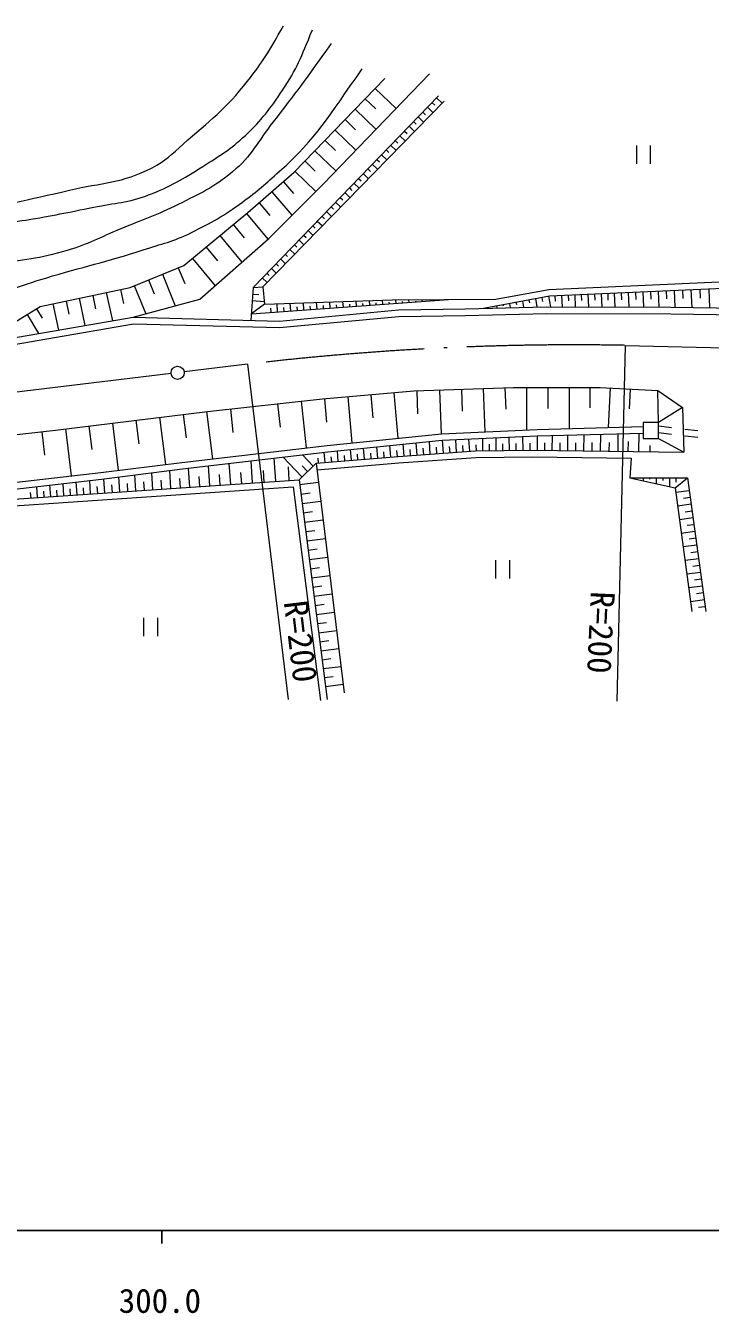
# Model space of a CAD drawing. Units: millimetres, scale not verified. Extents: x -145728 to 680000, y 20000 to 380000.
# Drawn here: x 357675 to 409562, y 198715 to 296366 of the extents above; entities that cross this region are included whole.
import ezdxf
from ezdxf.enums import TextEntityAlignment as Align

# ---------------------------------------------------------------- set-up
doc = ezdxf.new("R2010")
doc.units = ezdxf.units.MM
doc.header["$LTSCALE"] = 1000
doc.linetypes.add('LONG_DASHED_DOTTED', pattern=[15.25, 12, -1.5, 0.25, -1.5])
for name, color, linetype, lineweight in [('M-BGD', 7, 'Continuous', 13), ('M-BMK', 7, 'LONG_DASHED_DOTTED', 13), ('M-TTL-BAND', 7, 'Continuous', 25)]:
    doc.layers.add(name, color=color, linetype=linetype, lineweight=lineweight)
doc.styles.add('ＭＳ ゴシック', font='')
doc.styles.get('ＭＳ ゴシック').set_extended_font_data('MS Gothic')

msp = doc.modelspace()

# ---------------------------------------------------------------- linework, layer by layer
at = {"layer": 'M-BGD'}
for p, q in [((384174, 291610), (385751, 290085)), ((382649, 290032), (384226, 288508)), ((383411, 290821), (384200, 290059)), ((388117, 290180), (388535, 289776)), ((388465, 290540), (388674, 290337)), ((388812, 290899), (389233, 290492)), ((381887, 289244), (382675, 288482)), ((387074, 289102), (387281, 288902)), ((387422, 289461), (387837, 289060)), ((387770, 289821), (387977, 289620)), ((381124, 288455), (382702, 286931)), ((386379, 288383), (386584, 288185)), ((386727, 288743), (387139, 288343)), ((380362, 287667), (381151, 286905)), ((385336, 287305), (385743, 286911)), ((385684, 287665), (385887, 287468)), ((386031, 288024), (386441, 287627)), ((403960, 287288), (403960, 285888)), ((405010, 287288), (405010, 285888)), ((379600, 286878), (381177, 285354)), ((384293, 286227), (384494, 286033)), ((384641, 286587), (385045, 286195)), ((384988, 286946), (385191, 286750)), ((378085, 285311), (379652, 283797)), ((378843, 286095), (379626, 285337)), ((383250, 285149), (383649, 284763)), ((383598, 285508), (383797, 285315)), ((383945, 285868), (384347, 285479)), ((377203, 284538), (377971, 283651)), ((382555, 284430), (382951, 284047)), ((382902, 284790), (383101, 284598)), ((376316, 283770), (377851, 281996)), ((381512, 283352), (381707, 283163)), ((381860, 283712), (382253, 283331)), ((382207, 284071), (382404, 283881)), ((375359, 282942), (376187, 281985)), ((380469, 282274), (380857, 281899)), ((380817, 282634), (381011, 282446)), ((381164, 282993), (381555, 282615)), ((373393, 281282), (374228, 280274)), ((374400, 282117), (376016, 280169)), ((379774, 281555), (380159, 281183)), ((380121, 281915), (380314, 281728)), ((372386, 280446), (374056, 278432)), ((378731, 280477), (378921, 280294)), ((379078, 280837), (379461, 280467)), ((379426, 281196), (379617, 281011)), ((371344, 279583), (372208, 278541)), ((377688, 279399), (378065, 279034)), ((378035, 279759), (378224, 279576)), ((378383, 280118), (378763, 279750)), ((370303, 278719), (372030, 276636)), ((376645, 278321), (376831, 278141)), ((376992, 278681), (377367, 278318)), ((377340, 279040), (377527, 278859)), ((368033, 277521), (369012, 275120)), ((369234, 278010), (369723, 276810)), ((375950, 277602), (376134, 277424)), ((376297, 277962), (376669, 277602)), ((364852, 276367), (365081, 275296)), ((365905, 276653), (366773, 274525)), ((366969, 277087), (367403, 276023)), ((374907, 276524), (375657, 276564)), ((375602, 277243), (375971, 276886)), ((408772, 276381), (408802, 275705)), ((409448, 276412), (409513, 274978)), ((360729, 275485), (360941, 274493)), ((361721, 275697), (362162, 273636)), ((362751, 275917), (362972, 274887)), ((363782, 276138), (364240, 273997)), ((374777, 274521), (389733, 275598)), ((374842, 275519), (375757, 275460)), ((374874, 276018), (375332, 275988)), ((379758, 274880), (379722, 275389)), ((380756, 274952), (380722, 275422)), ((381753, 275024), (381722, 275454)), ((382751, 275095), (382722, 275487)), ((383748, 275167), (383723, 275519)), ((384746, 275239), (384723, 275552)), ((385244, 275275), (385235, 275409)), ((385743, 275311), (385724, 275578)), ((386242, 275347), (386234, 275447)), ((386740, 275383), (386726, 275583)), ((387239, 275419), (387234, 275485)), ((387738, 275455), (387728, 275588)), ((394834, 275393), (394864, 275235)), ((395326, 275484), (395414, 275010)), ((395817, 275576), (395861, 275339)), ((396309, 275667), (396427, 275035)), ((396800, 275759), (396859, 275443)), ((397292, 275851), (397441, 275052)), ((397790, 275887), (397808, 275481)), ((398289, 275909), (398328, 275049)), ((398789, 275932), (398808, 275501)), ((399288, 275954), (399329, 275046)), ((399788, 275977), (399808, 275522)), ((400287, 275999), (400330, 275042)), ((400787, 276022), (400808, 275543)), ((401286, 276044), (401332, 275039)), ((401789, 276067), (401811, 275564)), ((402291, 276089), (402339, 275036)), ((402818, 276113), (402842, 275586)), ((403345, 276137), (403394, 275033)), ((403897, 276162), (403922, 275610)), ((404449, 276187), (404501, 275029)), ((405028, 276213), (405054, 275634)), ((405607, 276239), (405661, 275025)), ((406213, 276266), (406241, 275659)), ((406820, 276293), (406878, 275018)), ((407458, 276322), (407487, 275684)), ((408096, 276351), (408157, 274999)), ((357773, 274456), (358652, 273027)), ((358487, 274896), (358927, 274182)), ((359737, 275273), (360161, 273289)), ((375775, 275261), (374777, 274521)), ((376267, 274628), (376245, 274942)), ((376766, 274664), (376721, 275292)), ((377265, 274700), (377244, 274994)), ((377764, 274736), (377721, 275324)), ((378262, 274772), (378243, 275047)), ((378761, 274808), (378721, 275357)), ((379260, 274844), (379241, 275099)), ((380257, 274916), (380240, 275151)), ((381255, 274988), (381239, 275203)), ((382252, 275059), (382238, 275255)), ((383249, 275131), (383237, 275307)), ((384247, 275203), (384236, 275360)), ((393360, 275118), (393389, 274960)), ((393851, 275210), (393866, 275131)), ((394343, 275301), (394402, 274985)), ((403108, 272125), (402472, 245146)), ((374485, 270691), (377576, 245253)), ((387309, 268674), (387371, 266944)), ((389039, 268736), (389159, 265420)), ((390697, 268796), (390757, 267138)), ((392355, 268856), (392474, 265572)), ((393997, 268916), (394057, 267274)), ((395640, 268939), (395640, 265715)), ((397252, 268939), (397252, 267327)), ((398864, 268939), (398864, 265814)), ((400427, 268939), (400427, 267377)), ((401988, 268896), (401821, 265892)), ((403490, 268812), (403406, 267310)), ((376764, 267691), (376956, 265909)), ((378546, 267884), (378927, 264350)), ((380313, 268072), (380468, 266301)), ((382084, 268227), (382391, 264727)), ((383834, 268381), (383987, 266631)), ((385584, 268534), (385886, 265085)), ((367817, 266667), (368260, 263096)), ((369602, 266888), (369824, 265103)), ((371388, 267110), (371833, 263523)), ((373185, 267305), (373379, 265508)), ((360682, 265782), (361123, 262224)), ((362461, 266003), (362682, 264224)), ((364240, 266223), (364684, 262647)), ((366028, 266445), (366250, 264657)), ((405639, 266010), (406632, 265892)), ((407625, 265774), (408618, 265656)), ((358901, 265573), (359102, 263792)), ((387346, 263807), (387280, 264725)), ((388343, 263878), (388275, 264827)), ((389341, 263950), (389271, 264927)), ((390338, 264021), (390270, 264972)), ((391336, 264093), (391269, 265017)), ((392334, 264131), (392324, 265065)), ((393334, 264141), (393324, 265110)), ((393836, 264147), (393830, 264648)), ((394337, 264152), (394326, 265155)), ((394857, 264158), (394851, 264677)), ((395376, 264163), (395365, 265202)), ((395918, 264169), (395912, 264712)), ((396461, 264167), (396474, 265252)), ((397025, 264160), (397032, 264724)), ((397589, 264153), (397603, 265281)), ((398175, 264146), (398183, 264733)), ((398762, 264139), (398776, 265312)), ((399372, 264131), (399380, 264741)), ((399982, 264124), (399997, 265344)), ((400617, 264116), (400624, 264750)), ((401251, 264108), (401266, 265377)), ((401911, 264100), (401919, 264760)), ((402570, 264092), (402587, 265412)), ((403347, 264083), (403357, 264843)), ((404146, 264073), (404163, 265453)), ((405639, 265506), (406632, 265388)), ((405639, 265062), (407570, 264031)), ((407625, 265270), (408618, 265152)), ((379462, 262957), (378648, 263814)), ((380369, 263240), (380305, 264007)), ((380867, 263281), (380834, 263676)), ((381365, 263323), (381299, 264113)), ((381864, 263365), (381830, 263769)), ((382362, 263406), (382294, 264215)), ((382860, 263448), (382826, 263861)), ((383358, 263490), (383289, 264316)), ((383857, 263532), (383821, 263954)), ((384355, 263573), (384284, 264418)), ((384853, 263615), (384817, 264047)), ((385351, 263657), (385279, 264520)), ((385850, 263699), (385813, 264142)), ((386348, 263735), (386285, 264623)), ((386847, 263771), (386814, 264230)), ((387845, 263842), (387811, 264317)), ((388842, 263914), (388807, 264403)), ((389839, 263986), (389805, 264461)), ((390837, 264057), (390804, 264519)), ((391834, 264125), (391829, 264592)), ((392834, 264136), (392829, 264620)), ((405010, 264062), (405015, 264535)), ((370116, 261370), (370017, 262808)), ((371626, 261473), (371522, 262983)), ((373211, 261582), (373102, 263168)), ((374875, 261697), (374761, 263361)), ((376622, 261817), (376502, 263564)), ((378605, 262143), (377181, 263643)), ((377654, 261888), (377583, 262919)), ((379033, 262550), (378626, 262978)), ((379871, 263198), (379839, 263581)), ((361564, 260782), (361497, 261763)), ((362593, 260852), (362522, 261881)), ((363673, 260927), (363599, 262007)), ((364818, 261005), (364739, 262150)), ((366030, 261089), (365947, 262301)), ((366673, 261133), (366629, 261775)), ((367315, 261177), (367227, 262462)), ((367996, 261224), (367949, 261905)), ((368677, 261271), (368584, 262632)), ((369396, 261320), (369347, 262039)), ((370871, 261421), (370819, 262176)), ((372418, 261528), (372364, 262320)), ((374043, 261639), (373986, 262472)), ((375749, 261757), (375689, 262630)), ((378437, 261564), (379876, 261748)), ((404466, 262087), (404466, 261865)), ((404966, 262087), (404966, 261976)), ((405466, 262087), (405466, 261644)), ((405966, 262087), (405966, 261865)), ((406466, 262087), (406466, 261423)), ((406898, 261327), (407839, 262087)), ((406966, 262087), (406966, 261755)), ((358072, 260542), (358043, 260964)), ((358571, 260576), (358513, 261420)), ((359070, 260610), (359039, 261055)), ((359569, 260645), (359508, 261535)), ((360068, 260679), (360035, 261147)), ((360566, 260713), (360502, 261649)), ((361065, 260747), (361032, 261238)), ((362078, 260817), (362043, 261331)), ((363133, 260890), (363096, 261430)), ((364245, 260966), (364206, 261538)), ((365424, 261047), (365382, 261653)), ((378528, 260849), (379244, 260940)), ((407976, 261096), (406949, 260955)), ((378619, 260133), (380051, 260316)), ((408117, 260069), (407088, 259927)), ((408047, 260582), (407533, 260512)), ((378710, 259421), (379422, 259512)), ((378801, 258710), (380224, 258891)), ((408259, 259040), (407228, 258898)), ((408188, 259554), (407674, 259483)), ((378891, 258002), (379599, 258092)), ((408401, 258009), (407368, 257867)), ((408330, 258524), (407815, 258453)), ((378981, 257294), (380397, 257475)), ((408543, 256976), (407509, 256834)), ((408472, 257493), (407956, 257422)), ((379071, 256590), (379775, 256680)), ((379161, 255886), (380569, 256066)), ((408686, 255942), (407649, 255799)), ((408614, 256459), (408097, 256388)), ((379250, 255186), (379950, 255276)), ((393289, 255845), (393289, 254445)), ((394339, 255845), (394339, 254445)), ((408828, 254906), (407790, 254763)), ((408757, 255424), (408239, 255352)), ((379340, 254487), (380739, 254665)), ((408900, 254386), (408381, 254315)), ((379428, 253791), (380124, 253879)), ((379517, 253095), (380909, 253272)), ((408971, 253867), (407931, 253724)), ((409043, 253347), (408523, 253276)), ((379605, 252402), (380298, 252491)), ((409115, 252827), (408073, 252684)), ((409186, 252306), (408665, 252235)), ((366610, 251462), (366610, 250062)), ((367660, 251462), (367660, 250062)), ((379694, 251710), (381078, 251887)), ((379782, 251022), (380470, 251110)), ((379869, 250334), (381246, 250509)), ((379957, 249649), (380641, 249737)), ((380044, 248965), (381413, 249139)), ((380131, 248284), (380811, 248371)), ((380218, 247604), (381579, 247777)), ((380304, 246927), (380981, 247013)), ((380390, 246250), (381744, 246422))]:
    msp.add_line(p, q, dxfattribs=at)
for points in [[(389396, 290658), (375657, 276564), (375775, 275261), (385487, 275577), (393304, 275616), (397331, 276366), (419243, 277353), (419688, 293590)], [(392376, 274935), (397389, 275869), (419730, 276875), (420188, 293576)], [(354197, 272254), (358759, 275064), (365589, 276524), (369656, 278183), (374512, 282210), (378026, 285249), (384895, 292356)], [(365805, 274268), (370880, 275616), (376091, 280236), (380236, 284381), (388290, 292711)], [(388962, 291053), (374907, 276524), (374745, 274029)], [(198671, 261829), (265002, 261540), (272618, 261832), (282032, 262398), (295031, 264055), (297470, 265459), (305650, 267758), (319591, 266885), (337072, 268776), (365841, 273767), (376916, 273471), (385955, 274310), (391010, 274401), (397139, 274553), (406574, 274522), (422007, 274290)], [(198679, 262329), (264993, 262040), (272593, 262331), (281986, 262896), (294868, 264538), (297274, 265924), (305596, 268262), (319579, 267387), (337003, 269271), (365805, 274268), (376899, 273971), (385927, 274810), (390999, 274901), (397134, 275053), (406579, 275022), (422009, 274790)], [(253629, 256169), (262754, 256154), (271044, 256214), (278242, 256397), (285622, 257065), (292576, 257824), (302507, 258917), (311922, 260041), (321518, 261286), (335822, 262926), (344842, 263989), (359935, 265690), (371445, 267117), (380161, 268058), (387086, 268666), (394648, 268939), (401207, 268939), (405581, 268696), (407463, 267421), (407570, 264031)], [(407463, 267421), (405639, 266277), (405581, 268696)], [(301950, 256242), (312943, 257061), (320069, 257621), (327077, 258229), (336258, 259233), (343944, 260121), (352587, 261242), (363357, 262480), (369501, 263251), (380527, 264536), (389194, 265424), (396436, 265751), (404471, 265961)], [(301956, 255741), (312982, 256562), (320110, 257123), (327126, 257731), (336314, 258736), (344004, 259625), (352648, 260746), (363416, 261984), (369561, 262755), (380581, 264039), (389231, 264925), (396454, 265251), (404471, 265461)], [(379701, 263184), (385914, 263704), (391778, 264125), (396100, 264171), (407570, 264031)], [(379762, 262687), (385953, 263206), (391799, 263625), (396099, 263671), (403558, 263580)], [(378389, 261938), (379701, 263184), (381823, 245777)], [(403558, 263580), (403466, 262087), (407839, 262087), (409236, 251943)], [(355242, 260347), (378389, 261938), (380517, 245258)], [(403466, 262087), (406898, 261327), (408173, 251943)], [(355300, 259850), (377953, 261407), (380021, 245195)]]:
    msp.add_lwpolyline(points, dxfattribs=at)
msp.add_lwpolyline([(404471, 265062), (405639, 265062), (405639, 266277), (404471, 266277)], close=True, dxfattribs=at)
for points, knots in [([(293279, 281889), (295146, 281000), (295708, 280729), (297180, 279836), (298706, 278910), (299567, 278375), (300927, 277219), (301801, 276475), (302071, 275817), (302980, 275114), (303831, 274455), (304377, 274139), (305392, 273780), (306691, 273321), (307511, 273407), (308882, 273267), (310798, 273070), (311883, 273099), (313809, 273061), (316375, 273011), (317816, 273022), (320378, 273164), (324378, 273386), (326629, 273502), (330592, 274088), (332817, 274417), (334070, 274618), (336238, 275217), (337971, 275696), (338810, 276342), (340498, 276962), (341741, 277419), (342473, 277572), (343731, 277988), (346102, 278773), (347405, 279289), (349787, 280041), (351137, 280468), (351894, 280718), (353277, 281016), (354979, 281383), (355973, 281350), (357691, 281632), (359705, 281964), (360825, 282193), (362824, 282608), (364452, 282945), (365428, 282936), (366981, 283531), (368672, 284180), (369554, 284722), (371087, 285687), (372410, 286520), (373184, 286973), (374320, 288048), (375583, 289242), (376182, 290039), (377143, 291487), (378244, 293145), (378527, 293906), (379401, 296054)], [0, 0, 0, 0, 1, 1, 1, 2, 2, 2, 3, 3, 3, 4, 4, 4, 5, 5, 5, 6, 6, 6, 7, 7, 7, 8, 8, 8, 9, 9, 9, 10, 10, 10, 11, 11, 11, 12, 12, 12, 13, 13, 13, 14, 14, 14, 15, 15, 15, 16, 16, 16, 17, 17, 17, 18, 18, 18, 19, 19, 19, 20, 20, 20, 20]), ([(294791, 282853), (297573, 281441), (298402, 281068), (300576, 279686), (301928, 278827), (302538, 278105), (303964, 277376), (305618, 276530), (306621, 276164), (308429, 275734), (311047, 275110), (312616, 275239), (315306, 275323), (319803, 275463), (322279, 276120), (326751, 276606), (329076, 276859), (330415, 276754), (332705, 277222), (335592, 277813), (337165, 278345), (339993, 279172), (342190, 279815), (343363, 280376), (345587, 280917), (348316, 281582), (349913, 281619), (352670, 282149), (355929, 282775), (357755, 283133), (360985, 283894), (363451, 284476), (364998, 284419), (367246, 285588), (368274, 286123), (368744, 286611), (369607, 287384), (371593, 289162), (372852, 290049), (374483, 292157), (375680, 293706), (376101, 294364), (377203, 296366)], [0, 0, 0, 0, 1, 1, 1, 2, 2, 2, 3, 3, 3, 4, 4, 4, 5, 5, 5, 6, 6, 6, 7, 7, 7, 8, 8, 8, 9, 9, 9, 10, 10, 10, 11, 11, 11, 12, 12, 12, 13, 13, 13, 14, 14, 14, 14]), ([(380838, 295028), (378756, 292136), (378214, 291350), (376424, 289074), (375244, 287573), (374814, 286497), (373345, 285276), (371907, 284081), (370908, 283657), (369239, 282813), (367588, 281978), (366586, 281674), (364877, 280965), (363298, 280310), (362458, 279815), (360822, 279323), (358710, 278687), (357454, 278609), (355279, 278245), (353184, 277894), (351985, 277871), (349890, 277526), (347512, 277135), (346160, 276977), (343834, 276346), (341539, 275723), (340363, 275024), (338085, 274344), (335970, 273713), (334749, 273486), (332594, 273010), (329864, 272406), (328334, 272037), (325562, 271675), (324029, 271476), (323155, 271508), (321610, 271470), (319666, 271423), (318576, 271512), (316632, 271522), (314407, 271533), (313156, 271394), (310935, 271522), (309281, 271616), (308333, 271634), (306726, 272035), (305068, 272448), (304168, 272852), (302672, 273677), (301069, 274560), (300323, 275300), (298822, 276346), (296993, 277622), (296034, 278435), (294152, 279631), (293476, 280060), (293251, 280209), (292407, 280709)], [0, 0, 0, 0, 1, 1, 1, 2, 2, 2, 3, 3, 3, 4, 4, 4, 5, 5, 5, 6, 6, 6, 7, 7, 7, 8, 8, 8, 9, 9, 9, 10, 10, 10, 11, 11, 11, 12, 12, 12, 13, 13, 13, 14, 14, 14, 15, 15, 15, 16, 16, 16, 17, 17, 17, 18, 18, 18, 19, 19, 19, 19]), ([(292029, 279048), (293049, 277784), (293388, 277403), (294358, 276442), (295658, 275154), (296409, 274403), (297990, 273481), (299257, 272742), (300064, 272494), (301464, 272060), (302733, 271666), (303507, 271709), (304820, 271507), (305560, 271393), (305983, 271382), (306715, 271231), (308265, 270911), (309064, 270432), (310624, 270165), (312980, 269760), (314353, 270088), (316743, 270086), (319581, 270083), (321174, 270004), (324008, 270165), (325739, 270263), (326711, 270329), (328429, 270559), (330972, 270901), (332389, 271160), (334904, 271665), (337651, 272216), (339144, 272739), (341892, 273284), (343867, 273675), (345008, 273692), (346985, 274073), (349744, 274605), (351303, 274868), (354012, 275613), (356053, 276174), (357159, 276616), (359184, 277232), (362056, 278105), (363716, 278426), (366567, 279363), (367999, 279834), (368852, 279991), (370199, 280666), (371788, 281462), (372679, 281939), (374108, 282996), (375252, 283842), (375856, 284369), (376911, 285325), (379805, 287945), (380538, 289357), (383188, 293103)], [0, 0, 0, 0, 1, 1, 1, 2, 2, 2, 3, 3, 3, 4, 4, 4, 5, 5, 5, 6, 6, 6, 7, 7, 7, 8, 8, 8, 9, 9, 9, 10, 10, 10, 11, 11, 11, 12, 12, 12, 13, 13, 13, 14, 14, 14, 15, 15, 15, 16, 16, 16, 17, 17, 17, 18, 18, 18, 19, 19, 19, 19])]:
    msp.add_open_spline(points, degree=3, knots=knots, dxfattribs=at)
at = {"layer": 'M-BMK'}
for p, q in [((403108, 272125), (429915, 271494)), ((374485, 270691), (369684, 270108)), ((368691, 269987), (288108, 260194))]:
    msp.add_line(p, q, dxfattribs=at)
at = {"layer": 'M-BMK', "linetype": 'Continuous'}
msp.add_circle((369188, 270048), 500, dxfattribs=at)
at = {"layer": 'M-BMK'}
msp.add_arc((399233, 63115), 209047, 88.93786, 96.7989, dxfattribs=at)
at = {"layer": 'M-TTL-BAND'}
for p, q in [((40000, 205000), (579000, 205000)), ((368000, 205000), (368000, 204000))]:
    msp.add_line(p, q, dxfattribs=at)

# ---------------------------------------------------------------- texts
at = {"layer": 'M-BGD', "style": 'ＭＳ ゴシック'}
for rotation, p in [(267.436, (399822, 250414)), (276.929, (377060, 249500))]:
    msp.add_text('R=200', height=1833, rotation=rotation, dxfattribs=at).set_placement(p, align=Align.BOTTOM_CENTER)
at = {"layer": 'M-TTL-BAND', "style": 'ＭＳ ゴシック'}
msp.add_text('300.0', height=1833, dxfattribs=at).set_placement((367844, 198195), align=Align.BOTTOM_CENTER)

doc.saveas('drawing.dxf')
